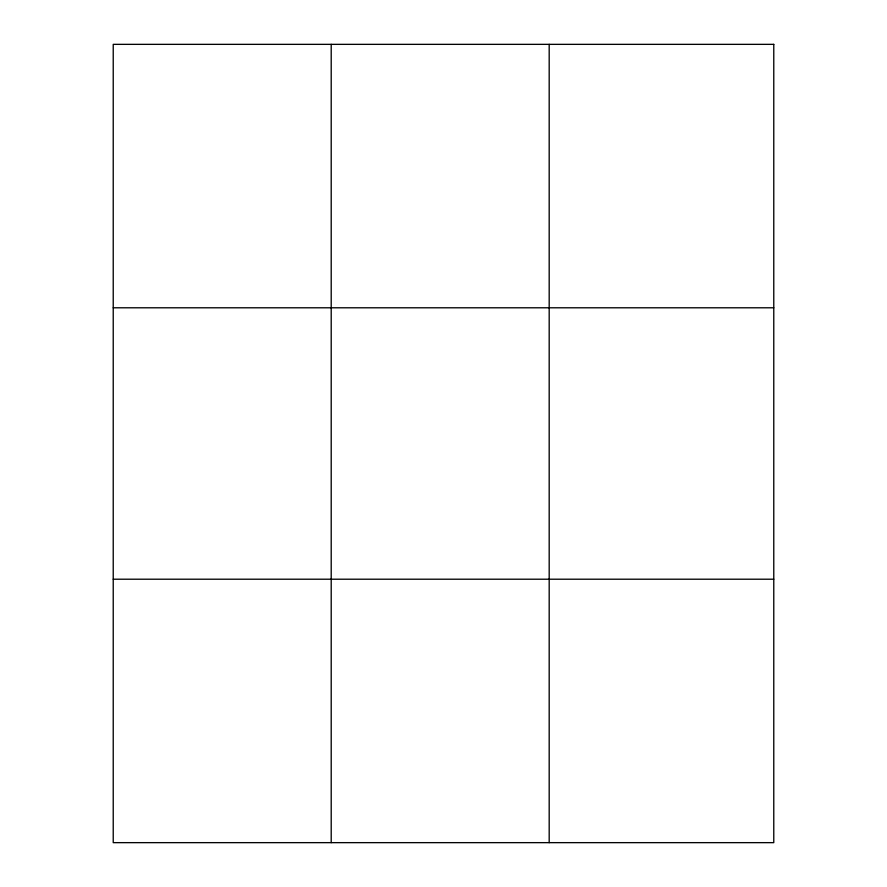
<?xml version="1.0" encoding="UTF-8"?>
<svg xmlns="http://www.w3.org/2000/svg" width="887" height="887" viewBox="0 0 887 887"><rect width="100%" height="100%" fill="white"/><g stroke="black" fill="none" stroke-linecap="round" stroke-linejoin="round"><path stroke-width="1.33" d="M331.206 44.35L331.206 842.65M549.186 44.35L549.186 842.65M113.226 307.789L773.774 307.789M113.226 579.211L773.774 579.211M773.774 44.35L773.774 842.65L113.226 842.65L113.226 44.35L773.774 44.35"/></g></svg>
